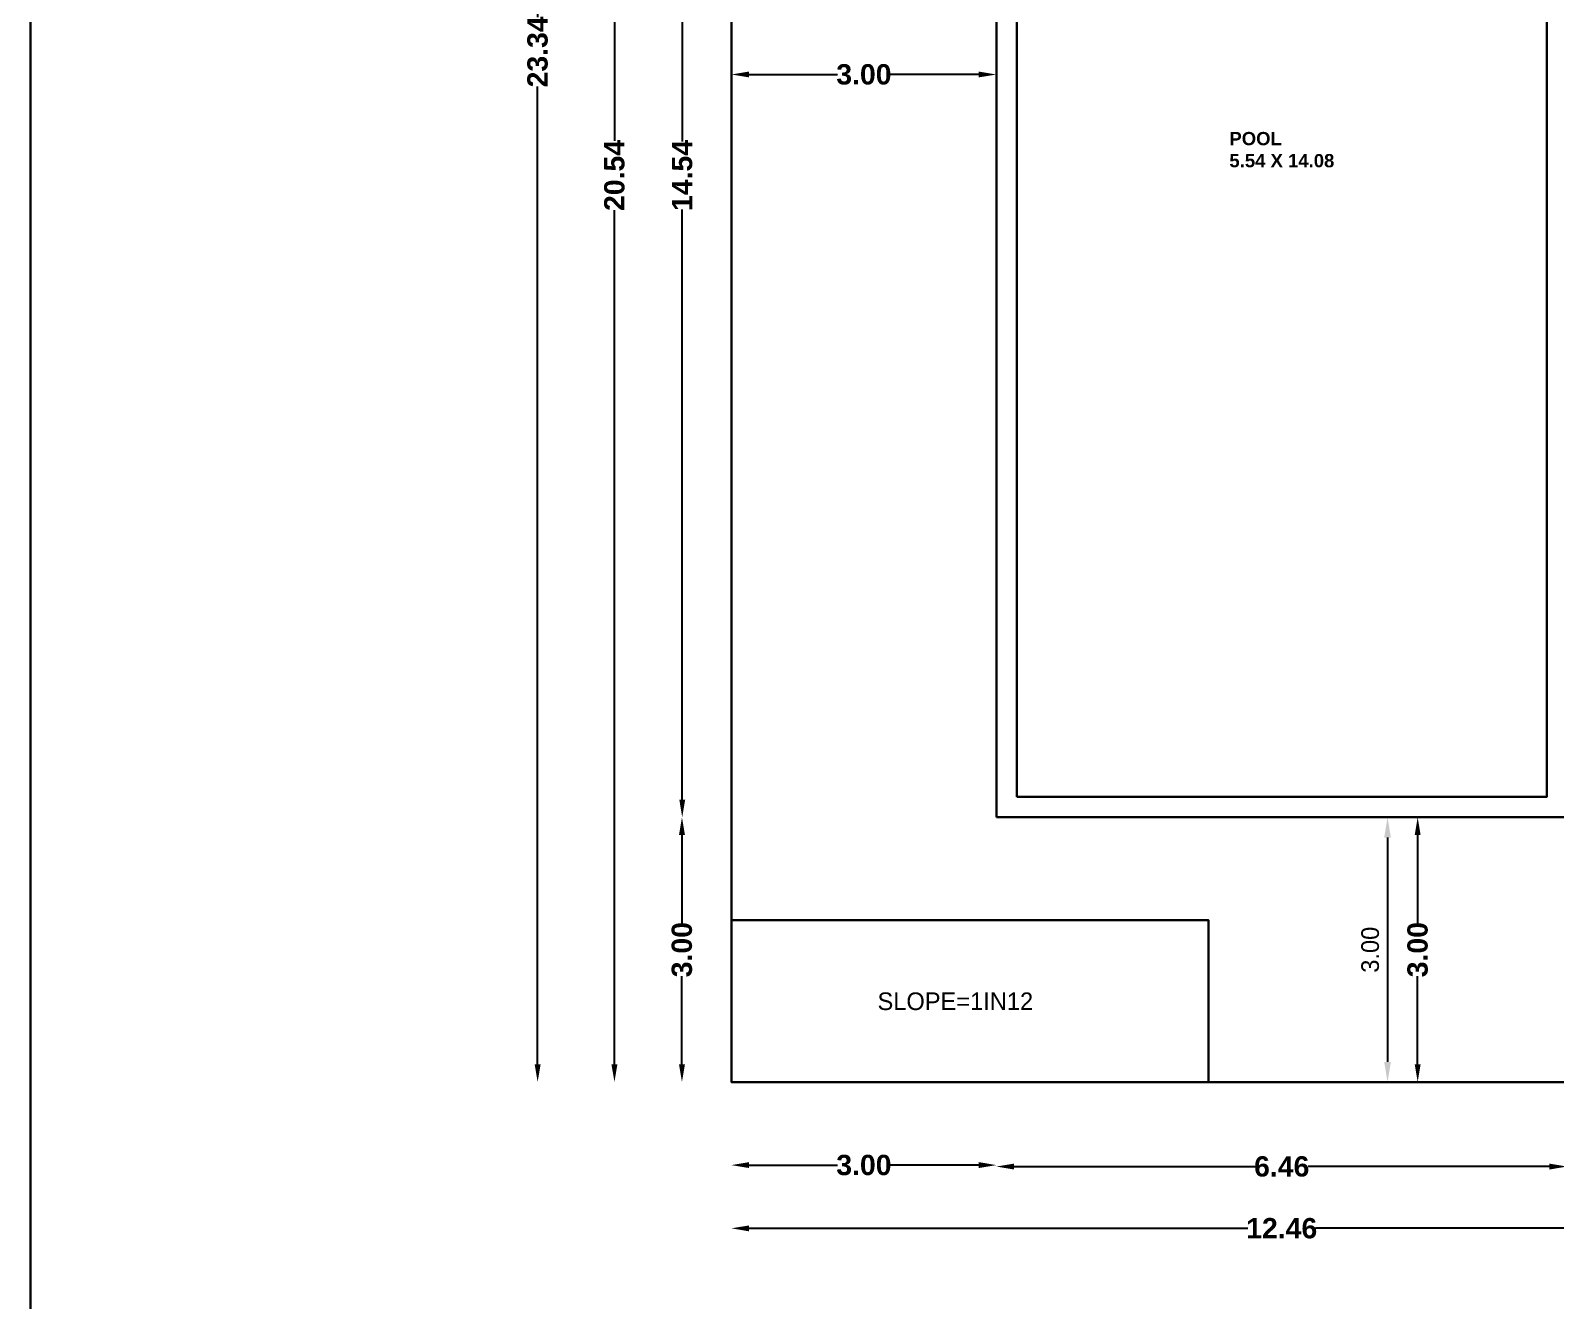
# Model space of a CAD drawing. Header units: metres. Extents: x 515 to 706, y -4 to 163.
# Drawn here: x 675.79 to 693.06, y 53.18 to 67.57 of the extents above; entities that cross this region are included whole.
import ezdxf

# ---------------------------------------------------------------- set-up
doc = ezdxf.new("R2010")
doc.units = ezdxf.units.M
doc.header["$MEASUREMENT"] = 0
doc.layers.add('BLK_2_DA_RAMP_1', color=1, linetype='Continuous', lineweight=13)
doc.layers.add('BLK_2_FLR_0_BLT_UP_AREA', color=140, linetype='Continuous', lineweight=30)
doc.layers.add('SP', color=254, linetype='Continuous')
doc.layers.add('SP_DECK', color=253, linetype='Continuous')
doc.styles.add('NEW', font='arialbd.ttf', dxfattribs={"height": 0.23})
doc.styles.add('working', font='arialbd.ttf', dxfattribs={"height": 0.23})
doc.dimstyles.new('new model', dxfattribs={"dimtxt": 0.23, "dimasz": 0.2, "dimexe": 0.1, "dimexo": 0.1, "dimgap": 0, "dimtad": 0, "dimzin": 1, "dimdsep": 46, "dimtxsty": 'working', "dimcen": 0.09, "dimse1": 1, "dimse2": 1, "dimclrd": 256, "dimclrt": 256, "dimadec": 1, "dimazin": 0, "dimtfac": 1, "dimtofl": 0, "dimtmove": 0, "dimatfit": 3, "dimfxl": 0, "dimtolj": 1, "dimtzin": 0, "dimlwd": -1, "dimlwe": -1, "dimarcsym": 0})
doc.dimstyles.new('Standard$0', dxfattribs={"dimtxt": 0.2, "dimasz": 0.23, "dimexe": 0.1805, "dimexo": 0.0625, "dimgap": 0.0955, "dimtad": 1, "dimzin": 0, "dimdsep": 46, "dimtxsty": 'Standard', "dimcen": 0, "dimdle": 440, "dimse1": 1, "dimse2": 1, "dimclrd": 256, "dimclrt": 256, "dimadec": 0, "dimazin": 0, "dimtfac": 1, "dimtofl": 0, "dimtmove": 0, "dimatfit": 3, "dimfxl": 0, "dimtolj": 1, "dimarcsym": 0})

# ---------------------------------------------------------------- blocks, each defined once
blk = doc.blocks.new('*D163')
at = {"layer": 'Defpoints', "color": 0, "lineweight": 40}
for p in [(691.155, 58.652), (691.155, 55.652), (691.155, 55.652)]:
    blk.add_point(p, dxfattribs=at)
at = {"layer": 'SP_DECK', "lineweight": -2}
blk.add_line((691.155, 58.422), (691.155, 55.882), dxfattribs=at)
at = {"layer": 'SP_DECK', "lineweight": 40}
for points in [[(691.117, 58.422), (691.193, 58.422), (691.155, 58.652)], [(691.117, 55.882), (691.193, 55.882), (691.155, 55.652)]]:
    blk.add_solid(points, dxfattribs=at)
at = {"layer": 'SP_DECK', "lineweight": 30, "insert": (690.959, 57.152), "char_height": 0.2, "attachment_point": 5, "rotation": 90}
blk.add_mtext('\\A1;3.00', dxfattribs=at)
blk = doc.blocks.new('*D860')
for p, q in [((683.927, 67.067), (684.928, 67.067)), ((686.527, 67.067), (685.525, 67.067))]:
    blk.add_line(p, q)
at = {"lineweight": 40}
for points in [[(683.927, 67.1), (683.927, 67.034), (683.727, 67.067)], [(686.527, 67.1), (686.527, 67.034), (686.727, 67.067)]]:
    blk.add_solid(points, dxfattribs=at)
at = {"layer": 'Defpoints', "color": 0, "lineweight": 40}
for p in [(683.727, 67.212), (686.727, 67.212), (683.727, 67.067)]:
    blk.add_point(p, dxfattribs=at)
at = {"lineweight": 30, "insert": (685.227, 67.067), "char_height": 0.23, "attachment_point": 5, "style": 'working'}
blk.add_mtext('\\A1;3.00', dxfattribs=at)
blk = doc.blocks.new('*D861')
for p, q in [((691.496, 58.452), (691.496, 57.451)), ((691.496, 55.853), (691.496, 56.854))]:
    blk.add_line(p, q)
at = {"lineweight": 40}
for points in [[(691.463, 58.452), (691.529, 58.452), (691.496, 58.652)], [(691.463, 55.853), (691.529, 55.853), (691.496, 55.653)]]:
    blk.add_solid(points, dxfattribs=at)
at = {"layer": 'Defpoints', "color": 0, "lineweight": 40}
for p in [(691.332, 58.652), (691.332, 55.653), (691.496, 55.653)]:
    blk.add_point(p, dxfattribs=at)
at = {"lineweight": 30, "insert": (691.496, 57.153), "char_height": 0.23, "attachment_point": 5, "rotation": 90, "style": 'working'}
blk.add_mtext('\\A1;3.00', dxfattribs=at)
blk = doc.blocks.new('*D844')
for p, q in [((683.17, 72.993), (683.17, 66.309)), ((683.17, 58.853), (683.17, 65.537))]:
    blk.add_line(p, q)
at = {"lineweight": 40}
for points in [[(683.137, 72.993), (683.204, 72.993), (683.17, 73.193)], [(683.137, 58.853), (683.204, 58.853), (683.17, 58.653)]]:
    blk.add_solid(points, dxfattribs=at)
at = {"layer": 'Defpoints', "color": 0, "lineweight": 40}
for p in [(687.236, 73.193), (683.17, 58.653), (687.236, 58.653)]:
    blk.add_point(p, dxfattribs=at)
at = {"lineweight": 30, "insert": (683.17, 65.923), "char_height": 0.23, "attachment_point": 5, "rotation": 90, "style": 'working'}
blk.add_mtext('\\A1;14.54', dxfattribs=at)
blk = doc.blocks.new('*D863')
for p, q in [((683.167, 58.453), (683.167, 57.452)), ((683.167, 55.853), (683.167, 56.854))]:
    blk.add_line(p, q)
at = {"lineweight": 40}
for points in [[(683.134, 58.453), (683.201, 58.453), (683.167, 58.653)], [(683.134, 55.853), (683.201, 55.853), (683.167, 55.653)]]:
    blk.add_solid(points, dxfattribs=at)
at = {"layer": 'Defpoints', "color": 0, "lineweight": 40}
for p in [(687.236, 58.653), (683.167, 55.653), (683.727, 55.653)]:
    blk.add_point(p, dxfattribs=at)
at = {"lineweight": 30, "insert": (683.167, 57.153), "char_height": 0.23, "attachment_point": 5, "rotation": 90, "style": 'working'}
blk.add_mtext('\\A1;3.00', dxfattribs=at)
blk = doc.blocks.new('*D845')
for p, q in [((683.927, 54.712), (684.928, 54.712)), ((686.527, 54.712), (685.525, 54.712))]:
    blk.add_line(p, q)
at = {"lineweight": 40}
for points in [[(683.927, 54.746), (683.927, 54.679), (683.727, 54.712)], [(686.527, 54.746), (686.527, 54.679), (686.727, 54.712)]]:
    blk.add_solid(points, dxfattribs=at)
at = {"layer": 'Defpoints', "color": 0, "lineweight": 40}
for p in [(683.727, 58.652), (686.727, 58.652), (683.727, 54.712)]:
    blk.add_point(p, dxfattribs=at)
at = {"lineweight": 30, "insert": (685.227, 54.712), "char_height": 0.23, "attachment_point": 5, "style": 'working'}
blk.add_mtext('\\A1;3.00', dxfattribs=at)
blk = doc.blocks.new('*D846')
for p, q in [((686.927, 54.696), (689.657, 54.696)), ((692.987, 54.696), (690.257, 54.696))]:
    blk.add_line(p, q)
at = {"lineweight": 40}
for points in [[(686.927, 54.729), (686.927, 54.662), (686.727, 54.696)], [(692.987, 54.729), (692.987, 54.662), (693.187, 54.696)]]:
    blk.add_solid(points, dxfattribs=at)
at = {"layer": 'Defpoints', "color": 0, "lineweight": 40}
for p in [(686.727, 58.652), (693.187, 58.652), (693.187, 54.696)]:
    blk.add_point(p, dxfattribs=at)
at = {"lineweight": 30, "insert": (689.957, 54.696), "char_height": 0.23, "attachment_point": 5, "style": 'working'}
blk.add_mtext('\\A1;6.46', dxfattribs=at)
blk = doc.blocks.new('*D856')
for p, q in [((682.403, 75.993), (682.403, 66.317)), ((682.403, 55.853), (682.403, 65.529))]:
    blk.add_line(p, q)
at = {"lineweight": 40}
for points in [[(682.369, 75.993), (682.436, 75.993), (682.403, 76.193)], [(682.369, 55.853), (682.436, 55.853), (682.403, 55.653)]]:
    blk.add_solid(points, dxfattribs=at)
at = {"layer": 'Defpoints', "color": 0, "lineweight": 40}
for p in [(684.067, 76.193), (682.403, 55.653), (684.067, 55.653)]:
    blk.add_point(p, dxfattribs=at)
at = {"lineweight": 30, "insert": (682.403, 65.923), "char_height": 0.23, "attachment_point": 5, "rotation": 90, "style": 'working'}
blk.add_mtext('\\A1;20.54', dxfattribs=at)
blk = doc.blocks.new('*D857')
for p, q in [((681.533, 78.793), (681.533, 67.717)), ((681.533, 55.853), (681.533, 66.929))]:
    blk.add_line(p, q)
at = {"lineweight": 40}
for points in [[(681.5, 78.793), (681.567, 78.793), (681.533, 78.993)], [(681.5, 55.853), (681.567, 55.853), (681.533, 55.653)]]:
    blk.add_solid(points, dxfattribs=at)
at = {"layer": 'Defpoints', "color": 0, "lineweight": 40}
for p in [(685.267, 78.993), (681.533, 55.653), (685.267, 55.653)]:
    blk.add_point(p, dxfattribs=at)
at = {"lineweight": 30, "insert": (681.533, 67.323), "char_height": 0.23, "attachment_point": 5, "rotation": 90, "style": 'working'}
blk.add_mtext('\\A1;23.34', dxfattribs=at)
blk = doc.blocks.new('*D869')
for p, q in [((683.927, 53.996), (689.573, 53.996)), ((695.987, 53.996), (690.34, 53.996))]:
    blk.add_line(p, q)
at = {"lineweight": 40}
for points in [[(683.927, 54.029), (683.927, 53.962), (683.727, 53.996)], [(695.987, 54.029), (695.987, 53.962), (696.187, 53.996)]]:
    blk.add_solid(points, dxfattribs=at)
at = {"layer": 'Defpoints', "color": 0, "lineweight": 40}
for p in [(683.727, 55.653), (696.187, 55.653), (696.187, 53.996)]:
    blk.add_point(p, dxfattribs=at)
at = {"lineweight": 30, "insert": (689.957, 53.996), "char_height": 0.23, "attachment_point": 5, "style": 'working'}
blk.add_mtext('\\A1;12.46', dxfattribs=at)

msp = doc.modelspace()

# ---------------------------------------------------------------- linework, layer by layer
at = {"lineweight": 30}
for points in [[(675.79196, 104.44594), (705.58866, 104.44594), (705.58866, 48.6697), (675.79196, 48.6697)], [(683.72668, 76.19298), (685.26668, 76.19298), (685.26668, 78.99298), (694.98668, 78.99298), (694.98668, 76.19298), (696.18668, 76.19298), (696.18668, 55.65298), (683.72668, 55.65298)], [(686.72668, 58.65239), (693.18668, 58.65239), (693.18668, 73.19239), (686.72668, 73.19239)], [(686.95668, 58.88239), (692.95668, 58.88239), (692.95668, 72.96239), (686.95668, 72.96239)]]:
    msp.add_lwpolyline(points, close=True, dxfattribs=at)
at = {"layer": 'BLK_2_DA_RAMP_1', "lineweight": 30}
msp.add_lwpolyline([(683.72676, 55.65298), (689.12675, 55.65468), (689.12668, 57.48808), (683.72668, 57.48638)], close=True, dxfattribs=at)
at = {"layer": 'BLK_2_FLR_0_BLT_UP_AREA', "color": 22}
msp.add_lwpolyline([(683.72668, 76.19298), (685.26668, 76.19298), (685.26668, 78.99298), (694.98668, 78.99298), (694.98668, 76.19298), (696.18668, 76.19298), (696.18668, 55.65298), (683.72668, 55.65298)], close=True, dxfattribs=at)
at = {"layer": 'SP'}
msp.add_lwpolyline([(686.72668, 58.65239), (693.18668, 58.65239), (693.18668, 73.19239), (686.72668, 73.19239)], close=True, dxfattribs=at)

# ---------------------------------------------------------------- texts
at = {"lineweight": 30, "insert": (689.36449, 66.41578), "char_height": 0.15, "attachment_point": 1, "style": 'NEW'}
msp.add_mtext_dynamic_manual_height_columns('POOL\\P5.54 X 14.08', width=1.8155957, gutter_width=1.15, heights=[0], dxfattribs=at)
at = {"layer": 'BLK_2_DA_RAMP_1', "lineweight": 30, "insert": (686.26205, 56.66837), "char_height": 0.2, "width": 1.8904692, "attachment_point": 2}
msp.add_mtext('SLOPE=1IN12', dxfattribs=at)

# ---------------------------------------------------------------- dimensions: what is measured, and where the dimension line sits
at = {"lineweight": 30}
for base, p1, p2, override, picture, middle in [((681.53325, 55.65298), (685.26668, 78.99298), (685.26668, 55.65298), {"dimpost": '\\X'}, '*D857', (681.53325, 67.32298)), ((682.40269, 55.65298), (684.06668, 76.19298), (684.06667, 55.65298), {"dimpost": '\\X'}, '*D856', (682.40269, 65.92298)), ((683.17044, 58.65298), (687.23611, 73.19298), (687.23611, 58.65298), {"dimpost": '\\X', "dimtmove": 2}, '*D844', (683.17044, 65.92298)), ((683.16721, 55.65298), (687.23611, 58.65298), (683.72668, 55.65298), {"dimpost": '\\X', "dimtmove": 2}, '*D863', (683.16721, 57.15298)), ((691.49601, 55.65298), (691.33228, 58.65239), (691.33228, 55.65298), {"dimpost": '\\X', "dimtmove": 1}, '*D861', (691.49601, 57.15268))]:
    dim = msp.add_linear_dim(base=base, p1=p1, p2=p2, angle=90, dimstyle='new model', override=override, dxfattribs=at)
    dim.commit()
    dim.dimension.update_dxf_attribs({"geometry": picture, "text_midpoint": middle})
for base, p1, p2, override, picture, middle in [((683.72668, 67.06688), (686.72668, 67.21154), (683.72668, 67.21154), {"dimpost": '\\X', "dimtmove": 1}, '*D860', (685.22668, 67.06688)), ((683.72668, 54.71218), (686.72668, 58.65239), (683.72668, 58.65239), {"dimpost": '\\X'}, '*D845', (685.22668, 54.71218)), ((693.18668, 54.69564), (686.72668, 58.65239), (693.18668, 58.65239), {"dimpost": '\\X', "dimtmove": 1}, '*D846', (689.95668, 54.69564)), ((696.18668, 53.99554), (683.72668, 55.65298), (696.18668, 55.65298), {"dimpost": '\\X'}, '*D869', (689.95668, 53.99554))]:
    dim = msp.add_linear_dim(base=base, p1=p1, p2=p2, dimstyle='new model', override=override, dxfattribs=at)
    dim.commit()
    dim.dimension.update_dxf_attribs({"geometry": picture, "text_midpoint": middle})
at = {"layer": 'SP_DECK', "lineweight": 30}
dim = msp.add_aligned_dim(p1=(691.15493, 58.65239), p2=(691.15493, 55.65239), distance=0, dimstyle='Standard$0', dxfattribs=at)
dim.commit()
dim.dimension.update_dxf_attribs({"geometry": '*D163', "text_midpoint": (690.95943, 57.15239)})

doc.saveas('drawing.dxf')
